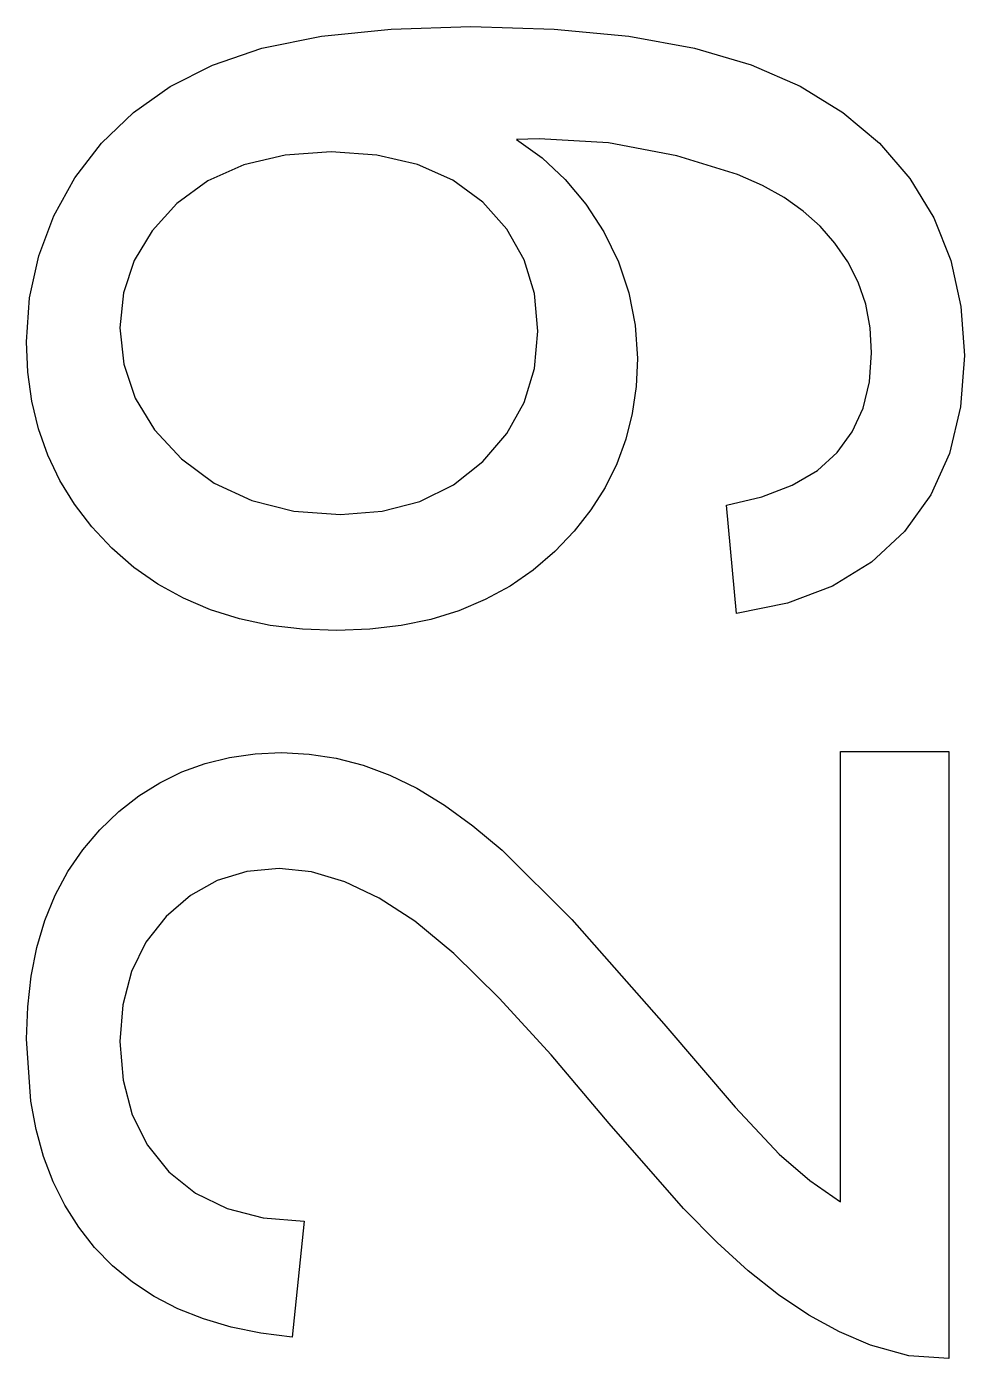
# Model space of a CAD drawing. Extents: x 314 to 1097, y 11 to 816.
# Drawn here: x 628.98 to 633.07, y 192.56 to 198.36 of the extents above; entities that cross this region are included whole.
import ezdxf

# ---------------------------------------------------------------- set-up
doc = ezdxf.new("R2010")
doc.units = 0
doc.header["$LTSCALE"] = 10
doc.layers.add('Layer_1', color=7, linetype='CONTINUOUS')

msp = doc.modelspace()

# ---------------------------------------------------------------- linework, layer by layer
at = {"layer": 'Layer_1', "color": 7, "linetype": 'CONTINUOUS', "flags": 128}
for points in [[(632.075, 195.8056), (632.0314, 196.2776), (632.1864, 196.3145), (632.3186, 196.3649), (632.4279, 196.4291), (632.5143, 196.5068), (632.58, 196.5974), (632.6269, 196.6999), (632.655, 196.8143), (632.6644, 196.9407), (632.6579, 197.0504), (632.6385, 197.1531), (632.6061, 197.2489), (632.5607, 197.3377), (632.5045, 197.4191), (632.4396, 197.4928), (632.366, 197.5589), (632.2838, 197.6173), (632.1895, 197.6697), (632.0802, 197.7176), (631.8158, 197.8001), (631.5184, 197.8554), (631.2156, 197.8738), (631.1173, 197.8711), (631.2291, 197.7907), (631.3298, 197.6968), (631.4194, 197.5894), (631.498, 197.4686), (631.5618, 197.3384), (631.6074, 197.2029), (631.6348, 197.0622), (631.6439, 196.9161), (631.6383, 196.7943), (631.6214, 196.6774), (631.5933, 196.5651), (631.5539, 196.4577), (631.5032, 196.355), (631.4413, 196.2572), (631.3682, 196.1641), (631.2838, 196.0757), (631.1901, 195.9951), (631.0894, 195.9253), (630.9814, 195.8662), (630.8663, 195.8179), (630.744, 195.7803), (630.6146, 195.7534), (630.478, 195.7373), (630.3342, 195.7319), (630.1858, 195.7375), (630.0448, 195.7543), (629.9113, 195.7824), (629.7851, 195.8216), (629.6664, 195.8721), (629.5551, 195.9337), (629.4512, 196.0066), (629.3547, 196.0907), (629.2677, 196.1833), (629.1924, 196.2815), (629.1286, 196.3853), (629.0764, 196.4949), (629.0358, 196.6101), (629.0068, 196.731), (628.9894, 196.8575), (628.9836, 196.9898), (628.9968, 197.1807), (629.0362, 197.3632), (629.1018, 197.5374), (629.1937, 197.7033), (629.3099, 197.8552), (629.4485, 197.9877), (629.6094, 198.1008), (629.7926, 198.1944), (630.0088, 198.2678), (630.2684, 198.3203), (630.5715, 198.3517), (630.9181, 198.3622), (631.282, 198.3518), (631.6068, 198.3206), (631.8925, 198.2686), (632.1392, 198.1958), (632.3527, 198.1024), (632.5392, 197.9887), (632.6986, 197.8548), (632.8308, 197.7005), (632.9347, 197.5291), (633.0089, 197.3435), (633.0534, 197.1437), (633.0682, 196.9297), (633.0519, 196.7058), (633.0031, 196.5034), (632.9216, 196.3225), (632.8076, 196.163), (632.6641, 196.0292), (632.4942, 195.925), (632.2978, 195.8504), (632.075, 195.8056)], [(630.3097, 197.8165), (630.1091, 197.8024), (629.9304, 197.7602), (629.7735, 197.6899), (629.6385, 197.5914), (629.5298, 197.4731), (629.4523, 197.3435), (629.4057, 197.2023), (629.3902, 197.0498), (629.4069, 196.8914), (629.457, 196.7435), (629.5406, 196.6062), (629.6576, 196.4795), (629.8012, 196.3733), (629.9645, 196.2974), (630.1477, 196.2519), (630.3506, 196.2367), (630.5327, 196.2511), (630.6968, 196.2943), (630.843, 196.3664), (630.9714, 196.4673), (631.0758, 196.5893), (631.1504, 196.7248), (631.1952, 196.8737), (631.2101, 197.0362), (631.1952, 197.1991), (631.1504, 197.3469), (631.0758, 197.4795), (630.9714, 197.5969), (630.8405, 197.693), (630.6866, 197.7616), (630.5096, 197.8028), (630.3097, 197.8165)], [(632.528, 195.2053), (633, 195.2053), (633, 192.5614), (632.8261, 192.573), (632.6589, 192.6187), (632.5244, 192.6768), (632.3909, 192.75), (632.2584, 192.8384), (632.1269, 192.942), (631.9908, 193.0656), (631.8445, 193.2138), (631.5211, 193.5846), (631.2677, 193.8842), (631.042, 194.131), (630.844, 194.3249), (630.6739, 194.4659), (630.5199, 194.5662), (630.3701, 194.6378), (630.2245, 194.6808), (630.0832, 194.6951), (629.943, 194.682), (629.8141, 194.6429), (629.6967, 194.5777), (629.5907, 194.4864), (629.503, 194.3741), (629.4403, 194.2459), (629.4027, 194.1019), (629.3902, 193.942), (629.4035, 193.7735), (629.4434, 193.6228), (629.5099, 193.4898), (629.603, 193.3745), (629.7196, 193.2812), (629.8568, 193.2142), (630.0143, 193.1734), (630.1924, 193.1589), (630.1405, 192.6542), (630.0035, 192.6716), (629.8749, 192.698), (629.7547, 192.7333), (629.6429, 192.7776), (629.5395, 192.8309), (629.4445, 192.8931), (629.3579, 192.9642), (629.2797, 193.0443), (629.2103, 193.1325), (629.1502, 193.228), (629.0993, 193.3307), (629.0576, 193.4407), (629.0253, 193.5579), (629.0021, 193.6823), (628.9836, 193.9529), (628.9886, 194.0931), (629.0036, 194.2258), (629.0285, 194.351), (629.0634, 194.4686), (629.1083, 194.5788), (629.1632, 194.6814), (629.228, 194.7766), (629.3029, 194.8643), (629.3851, 194.9429), (629.472, 195.0111), (629.5638, 195.0688), (629.6603, 195.116), (629.7616, 195.1527), (629.8677, 195.1789), (629.9785, 195.1946), (630.0941, 195.1999), (630.2137, 195.1937), (630.3322, 195.1753), (630.4497, 195.1446), (630.5662, 195.1016), (630.6837, 195.0444), (630.8042, 194.971), (630.9279, 194.8814), (631.0546, 194.7756), (631.3588, 194.4724), (631.7585, 194.0184), (632.0699, 193.6555), (632.2619, 193.4509), (632.3946, 193.3363), (632.528, 193.2435), (632.528, 195.2053)]]:
    msp.add_lwpolyline(points, close=True, dxfattribs=at)

doc.saveas('drawing.dxf')
